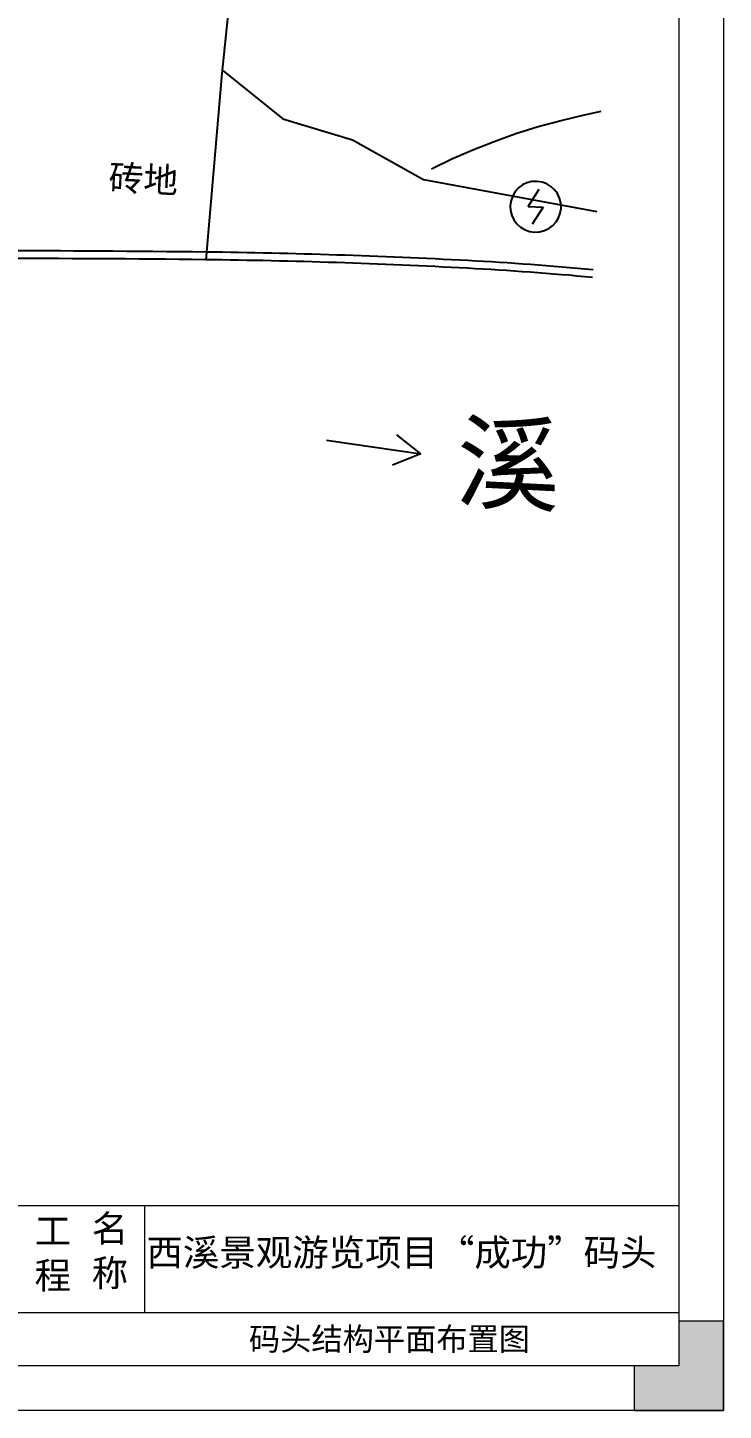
# Model space of a CAD drawing. Header units: millimetres. Extents: x 4 to 2106212, y -117026 to 198097.
# Drawn here: x 1160752 to 1188094, y 86526 to 140871 of the extents above; entities that cross this region are included whole.
import ezdxf
from ezdxf.enums import TextEntityAlignment as Align

# ---------------------------------------------------------------- set-up
doc = ezdxf.new("R2010")
doc.units = ezdxf.units.MM
doc.layers.add('图框', color=7, linetype='Continuous', lineweight=13)
doc.layers.add('文本', color=3, linetype='Continuous', lineweight=13)
doc.layers.add('粗实线', color=7, linetype='Continuous')
doc.styles.add('Arial', font='arial.ttf')
doc.styles.get("Standard").update_dxf_attribs({"font": 'arial.ttf'})
doc.styles.add('宋体', font='')
doc.styles.get('宋体').set_extended_font_data('SimSun')
doc.linetypes.add('10422', pattern='A,2,[150,AAA.SHX,S=1,R=0,X=0,Y=1],2,[177,AAA.SHX,S=1,R=0,X=0,Y=0.8],1e-09', length=4)
doc.linetypes.add('444', pattern='A,4.5,[145,AAA.SHX,S=1,R=0,X=0,Y=1],4.5,-0.5,[146,AAA.SHX,S=1,R=0,X=0,Y=0],-0.5', length=10)

# ---------------------------------------------------------------- blocks, each defined once
blk = doc.blocks.new('jytkjyk')
at = {"layer": '粗实线', "color": 252}
for p, q in [((552744, 154850), (551106, 139068)), ((551160, 139178), (553494, 137282)), ((551106, 139068), (550470, 131750)), ((553494, 137282), (556240, 136458)), ((556240, 136458), (559025, 134901)), ((559025, 134901), (565840, 133648)), ((563138, 133847, 100000), (563571, 134519, 100000)), ((563138, 133847, 100000), (563738, 133818, 100000)), ((563738, 133818, 100000), (563304, 133145, 100000))]:
    blk.add_line(p, q, dxfattribs=at)
at = {"layer": '粗实线', "color": 252, "linetype": 'Continuous'}
for p, q in [((565358, 137448, 13000), (566017, 137583, 13000)), ((562661, 136705, 13000), (563540, 136981, 13000)), ((563540, 136981, 13000), (564439, 137228, 13000)), ((564439, 137228, 13000), (565358, 137448, 13000)), ((561802, 136402, 13000), (562661, 136705, 13000)), ((560145, 135712, 13000), (560963, 136071, 13000)), ((560963, 136071, 13000), (561802, 136402, 13000)), ((559346, 135325, 13000), (560145, 135712, 13000)), ((555214, 124652, 100000), (558926, 124125, 100000)), ((558926, 124125, 100000), (557982, 124865, 100000)), ((558926, 124125, 100000), (557813, 123677, 100000))]:
    blk.add_line(p, q, dxfattribs=at)
at = {"layer": '粗实线', "color": 252, "linetype": '444'}
for centre, radius, start, end in [((542414, -548753), 680850, 89.321781, 90.021278), ((547536, -116057), 248124, 86.94216, 89.32178), ((554044, 5762), 126131, 84.70045, 86.94216)]:
    blk.add_arc(centre, radius, start, end, dxfattribs=at)
at = {"layer": '粗实线', "color": 252, "linetype": '10422'}
for centre, radius, start, end in [((542414, -548753), 680550, 89.32178, 90.030621), ((547536, -116057), 247824, 86.94216, 89.32178), ((554044, 5762), 125831, 84.69653, 86.94216)]:
    blk.add_arc(centre, radius, start, end, dxfattribs=at)
at = {"layer": '粗实线', "color": 252}
blk.add_ellipse((563438, 133832, 100000), major_axis=(741, 671), ratio=1, start_param=5.497787, end_param=11.780972, dxfattribs=at)
at = {"layer": '粗实线', "color": 252, "linetype": 'Continuous', "style": '宋体'}
blk.add_text('砖地', height=1000, rotation=357.1643, dxfattribs=at).set_placement((548023, 134924, 100000), align=Align.MIDDLE_CENTER)
blk.add_text('溪', height=3000, rotation=357.1643, dxfattribs=at).set_placement((562382, 123781, 100000), align=Align.MIDDLE)
blk = doc.blocks.new('GW-TK')
at = {"layer": '图框', "linetype": 'Continuous', "lineweight": 0}
h = blk.add_hatch(color=256, dxfattribs=at)
h.dxf.hatch_style = 1
h.paths.add_polyline_path([(927603.55, 464418.01), (927603.55, 464428.01), (927598.55, 464428.01), (927598.55, 464423.01), (927593.55, 464423.01), (927593.55, 464418.01)])
at = {"layer": '图框', "linetype": 'Continuous'}
for p, q in [((927538.55, 464441.02), (927538.55, 464429.01)), ((927383.55, 464429.01), (927598.55, 464429.01))]:
    blk.add_line(p, q, dxfattribs=at)
at = {"layer": '图框'}
for points in [[(927183.55, 464715.01), (927603.55, 464715.01), (927603.55, 464418.01), (927183.55, 464418.01)], [(927188.55, 464710.01), (927598.55, 464710.01), (927598.55, 464423.01), (927188.55, 464423.01)]]:
    blk.add_lwpolyline(points, close=True, dxfattribs=at)
at = {"layer": '图框', "linetype": 'Continuous'}
blk.add_lwpolyline([(927383.55, 464441.02), (927598.55, 464441.02)], dxfattribs=at)
at = {"layer": '图框', "linetype": 'Continuous', "lineweight": 0}
blk.add_lwpolyline([(927598.55, 464428.01), (927598.55, 464423.01), (927593.55, 464423.01), (927593.55, 464418.01), (927603.55, 464418.01), (927603.55, 464428.01)], close=True, dxfattribs=at)
at = {"layer": '图框', "linetype": 'Continuous', "char_height": 3, "attachment_point": 1}
for s, insert in [('{\\fSimSun|b0|i0|c134|p2;工 程}', (927526.21, 464439.66)), ('{\\fSimSun|b0|i0|c134|p2;名 称}', (927532.62, 464439.93))]:
    blk.add_mtext_dynamic_manual_height_columns(s, width=5.2119, gutter_width=17.5, heights=[0], dxfattribs=dict(at, insert=insert))
at = {"layer": '图框', "color": 3, "linetype": 'Continuous', "insert": (927538.77, 464437.24), "char_height": 3, "attachment_point": 1}
blk.add_mtext_dynamic_manual_height_columns('\\pt9;{\\fSimSun|b0|i0|c134|p2;西溪景观游览项目“成功”码头}', width=60.0149, gutter_width=17.5, heights=[0], dxfattribs=at)

msp = doc.modelspace()

# ---------------------------------------------------------------- block references
at = {"xscale": 350, "yscale": 350, "zscale": 350}
msp.add_blockref('GW-TK', (-323473147.8352, -162459777.5503), dxfattribs=at)
msp.add_blockref('jytkjyk', (617280.9173, -0.001, 0.0005))

# ---------------------------------------------------------------- texts
at = {"layer": '文本', "color": 7, "style": 'Arial'}
msp.add_text('码头结构平面布置图', height=900, dxfattribs=at).set_placement((1169448.5257, 89328.8709), align=Align.MIDDLE_LEFT)

doc.saveas('drawing.dxf')
